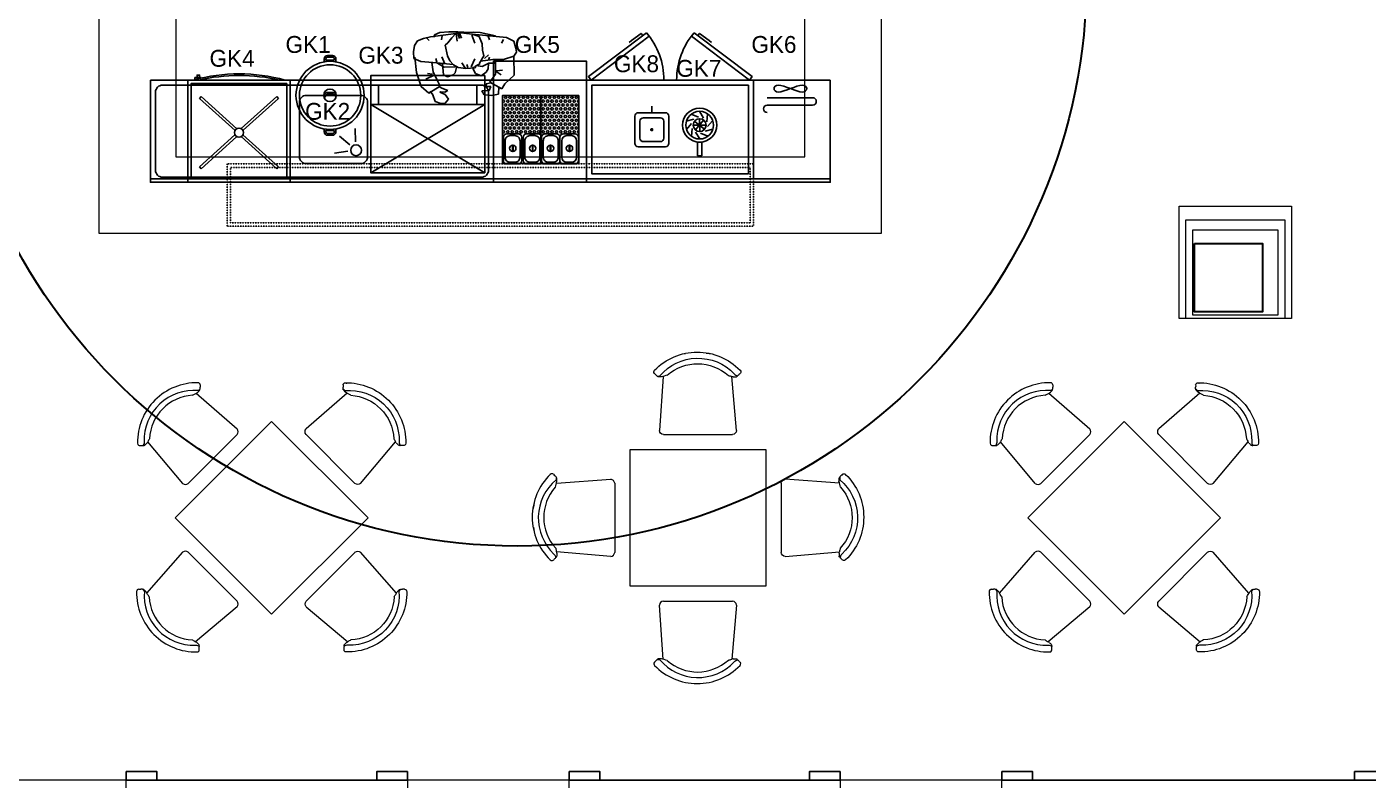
# Model space of a CAD drawing. Header units: millimetres. Extents: x 4346 to 24970, y -10214 to -5839.
# Drawn here: x 15386 to 16174, y -9342 to -8900 of the extents above; entities that cross this region are included whole.
import ezdxf

# ---------------------------------------------------------------- set-up
doc = ezdxf.new("R2010")
doc.units = ezdxf.units.MM
doc.set_wipeout_variables(frame=1)
doc.linetypes.add('DOT2', pattern=[0.125, 0, -0.125])
doc.layers.add('a_mermer', color=143, linetype='Continuous', lineweight=0, transparency=0.2)
for name, color, linetype, lineweight in [('Auto-Furniture', 32, 'Continuous', 0), ('Duvar', 7, 'Continuous', 30), ('KAPI', 23, 'Continuous', 18), ('Kolon', 6, 'Continuous', 35), ('Tefriş', 31, 'Continuous', 13), ('WL - ALÇIPAN KAPLAMA', 30, 'Continuous', 15)]:
    doc.layers.add(name, color=color, linetype=linetype, lineweight=lineweight)
for name, color, linetype in [('Gor_3', 251, 'Continuous'), ('mermer', 143, 'Continuous'), ('MUTFAKEKİPMAN', 1, 'Continuous'), ('S2000-002 Çizgi', 1, 'Continuous'), ('Ust_Dot', 8, 'DOT2')]:
    doc.layers.add(name, color=color, linetype=linetype)
doc.styles.add('TAKSİM', font='GOTHIC.TTF', dxfattribs={"height": 20})

# ---------------------------------------------------------------- blocks, each defined once
blk = doc.blocks.new('A$C412A0DE9')
at = {"ltscale": 10}
for points in [[(0, 267.51), (0, 222.51), (459.07, 222.51), (459.07, 267.51)], [(0, 142.51), (45, 142.51), (45, 90), (414.08, 89.99), (414.08, 142.51), (459.07, 142.51), (459.08, 0), (0, -0.01)]]:
    blk.add_wipeout(points, dxfattribs=at).translate(0, 0, 0).dxf.layer = 'Ust_Dot'
at = {"elevation": 0}
blk.add_lwpolyline([(0, 222.51), (0, 267.51), (459.07, 267.51), (459.07, 222.51)], close=True, dxfattribs=at)
for points in [[(459.07, 142.51), (459.08, 0), (0, 0), (0, 142.51), (45, 142.51), (45, 45), (414.08, 45), (414.08, 142.51), (459.07, 142.51)], [(414.08, 90), (45, 90)]]:
    blk.add_lwpolyline(points, dxfattribs=at)
blk = doc.blocks.new('ark panel')
at = {"layer": 'mermer', "elevation": 0}
for points in [[(-1111.5, -1006), (-1111.5, -1001), (-1129.5, -1001), (-1129.5, -1006)], [(-964.5, -1006), (-964.5, -1001), (-982.5, -1001), (-982.5, -1006)], [(-851.5, -1006), (-851.5, -1001), (-869.5, -1001), (-869.5, -1006)], [(-710.5, -1006), (-710.5, -1001), (-728.5, -1001), (-728.5, -1006)], [(-597.5, -1006), (-597.5, -1001), (-615.5, -1001), (-615.5, -1006)], [(-390.5, -1006), (-390.5, -1001), (-408.5, -1001), (-408.5, -1006)]]:
    blk.add_lwpolyline(points, dxfattribs=at)
at = {"layer": 'Ust_Dot', "elevation": 0}
blk.add_lwpolyline([(-1070.36, -680.75), (-1070.36, -644.25), (-761.29, -644.25), (-761.29, -680.75), (-1070.36, -680.75)], dxfattribs=at)
blk.add_lwpolyline([(-1068.36, -678.75), (-1068.36, -646.25), (-763.29, -646.25), (-763.29, -678.75)], close=True, dxfattribs=at)
blk = doc.blocks.new('HUMAN-TOP')
for p, q in [((-49552.7, -109), (-49603.5, -164.9)), ((-49444.4, -110.7), (-49552.7, -109)), ((-49461.3, -171.7), (-49441, -112.4)), ((-49441, -112.4), (-49419, -95.5)), ((-49419, -95.5), (-49395.2, -100.6)), ((-49395.2, -100.6), (-49352.9, -110.7)), ((-49352.9, -110.7), (-49332.6, -154.7)), ((-49332.6, -154.7), (-49313, -356.9)), ((-49664.5, -202.1), (-49673, -241.1)), ((-49622.2, -198.7), (-49664.5, -202.1)), ((-49603.5, -164.9), (-49634, -181.8)), ((-49634, -181.8), (-49593.4, -252.9)), ((-49593.4, -252.9), (-49547.6, -219.1)), ((-49531.7, -215.6), (-49551.3, -186.2)), ((-49547.6, -219.1), (-49476.5, -219.1)), ((-49526.8, -213.2), (-49524.3, -178.9)), ((-49483.3, -257.8), (-49481.8, -219.2)), ((-49476.5, -219.1), (-49463, -229.2)), ((-49470.1, -306.6), (-49461.3, -234.3)), ((-49461.3, -234.3), (-49461.3, -171.7)), ((-49342.9, -171.5), (-49365, -183.8)), ((-49323, -220), (-49302.8, -309.8)), ((-49673, -241.1), (-49667.9, -285.1)), ((-49667.9, -285.1), (-49644.2, -300.3)), ((-49644.2, -300.3), (-49642.5, -256.3)), ((-49642.5, -256.3), (-49618.8, -246.1)), ((-49618.8, -246.1), (-49618.8, -273.2)), ((-49618.8, -273.2), (-49603.5, -273.2)), ((-49603.5, -273.2), (-49598.4, -246.1)), ((-49598.4, -246.1), (-49597.8, -245.2)), ((-49536.4, -273.8), (-49556.6, -303)), ((-49556.6, -303), (-49543.1, -336.7)), ((-49516.2, -262.6), (-49536.4, -273.8)), ((-49484.7, -260.4), (-49516.2, -262.6)), ((-49504.5, -343.1), (-49485.5, -308.6)), ((-49501.9, -297.9), (-49483.3, -257.8)), ((-49497.2, -331.9), (-49501.9, -297.9)), ((-49485.5, -308.6), (-49482.1, -313.8)), ((-49482.1, -313.8), (-49438.9, -287.9)), ((-49465.5, -259.8), (-49448.3, -254.9)), ((-49455.7, -284.3), (-49433.6, -259.8)), ((-49438.9, -287.9), (-49406.1, -294.8)), ((-49406.1, -294.8), (-49369.9, -298.3)), ((-49369.9, -298.3), (-49326.8, -315.5)), ((-49323.3, -262.2), (-49345.4, -254.9)), ((-49302.8, -309.8), (-49300.5, -350.2)), ((-49543.1, -336.7), (-49518.4, -350.2)), ((-49518.4, -350.2), (-49504.9, -350.2)), ((-49514.8, -393.1), (-49509.7, -338)), ((-49507.9, -438), (-49514.8, -393.1)), ((-49509.7, -338), (-49497.6, -334.5)), ((-49507.2, -382.3), (-49490, -387.2)), ((-49504.7, -362.7), (-49458.1, -340.6)), ((-49318.4, -357.8), (-49365, -340.6)), ((-49326.8, -315.5), (-49313, -356.9)), ((-49313, -356.9), (-49304.3, -422.5)), ((-49300.5, -350.2), (-49302.8, -370.4)), ((-49302.8, -370.4), (-49298.3, -440)), ((-49552.1, -466.9), (-49563.3, -500.6)), ((-49538.6, -455.7), (-49552.1, -466.9)), ((-49500.4, -446.7), (-49538.6, -455.7)), ((-49514.5, -394.5), (-49480.2, -416.6)), ((-49492.4, -465.6), (-49507.9, -438)), ((-49503.4, -455.4), (-49506.5, -520.3)), ((-49470, -488), (-49492.4, -465.6)), ((-49481.6, -562.7), (-49489.8, -468.2)), ((-49311.1, -450.9), (-49352.7, -443.5)), ((-49308.6, -441.1), (-49338, -431.3)), ((-49306.2, -431.3), (-49335.6, -419)), ((-49309.5, -451.8), (-49333.7, -475.9)), ((-49309.5, -451.8), (-49327.5, -601.6)), ((-49304.3, -422.5), (-49309.5, -451.8)), ((-49298.3, -440), (-49298.3, -493.9)), ((-49717, -515.3), (-49720.4, -540.6)), ((-49720.4, -540.6), (-49706.8, -572.8)), ((-49693.3, -495), (-49717, -515.3)), ((-49666.2, -515.3), (-49693.3, -495)), ((-49652.6, -545.7), (-49666.2, -515.3)), ((-49617.1, -544), (-49659.4, -610)), ((-49642.5, -498.3), (-49652.6, -517)), ((-49652.6, -517), (-49650.9, -540.6)), ((-49650.9, -540.6), (-49652.6, -545.7)), ((-49628.9, -533.9), (-49642.5, -498.3)), ((-49620.4, -549.3), (-49628.9, -533.9)), ((-49586.6, -559.3), (-49617.1, -544)), ((-49563.3, -500.6), (-49552.1, -525.3)), ((-49552.1, -525.3), (-49507.2, -527.6)), ((-49507.2, -527.6), (-49489.2, -529.8)), ((-49506.5, -520.3), (-49477.1, -569.7)), ((-49487.6, -517), (-49445.9, -534.2)), ((-49440.6, -501.8), (-49470, -488)), ((-49376.8, -513.9), (-49440.6, -501.8)), ((-49363, -498.4), (-49376.8, -513.9)), ((-49333.7, -475.9), (-49363, -498.4)), ((-49320.9, -531.7), (-49345.4, -536.6)), ((-49302.8, -545.5), (-49316.2, -577)), ((-49298.3, -493.9), (-49302.8, -545.5)), ((-49706.8, -572.8), (-49667.9, -586.3)), ((-49667.9, -586.3), (-49647.6, -603.3)), ((-49659.4, -610), (-49620.5, -655.7)), ((-49534.1, -584.7), (-49586.6, -559.3)), ((-49553.7, -578.3), (-49575.8, -627.3)), ((-49546.4, -588.1), (-49543.9, -617.5)), ((-49478.2, -593.1), (-49534.1, -584.7)), ((-49473.1, -657.4), (-49481.6, -562.7)), ((-49477.8, -563.6), (-49455.7, -568.5)), ((-49335.6, -622.4), (-49350.3, -607.7)), ((-49327.5, -601.6), (-49337.7, -642.2)), ((-49316.2, -577), (-49329.7, -579.2)), ((-49620.5, -655.7), (-49537.5, -682.8)), ((-49537.5, -682.8), (-49447.7, -693)), ((-49456.2, -698.1), (-49473.1, -657.4)), ((-49415.6, -699.8), (-49456.2, -698.1)), ((-49378.3, -694.7), (-49415.6, -699.8)), ((-49351.2, -677.7), (-49378.3, -694.7)), ((-49337.7, -642.2), (-49351.2, -677.7))]:
    blk.add_line(p, q)
blk = doc.blocks.new('A$C1F992CD6')
at = {"layer": 'Gor_3', "xscale": -1, "rotation": 180}
blk.add_blockref('HUMAN-TOP', (49405.9, -388.9), dxfattribs=at)
blk = doc.blocks.new('A$C27340DC5')
at = {"layer": 'Auto-Furniture'}
for p, q in [((2.29, 47.31), (33.26, 44.6)), ((0, 5.45), (0, 45.02)), ((33.33, 5.31), (2.29, 3.17))]:
    blk.add_line(p, q, dxfattribs=at)
blk.add_lwpolyline([(33.45, 1.91, -0.057083), (33.56, 3.43, 0.448204), (34.77, 45.98, -0.186804), (33.64, 47.97, 13.325916)], format="xyb", dxfattribs=at)
for centre, radius, start, end in [((2.5, 44.81), 2.51, 94.79147, 175.21134), ((-54.09, 48.55), 87.21, 357.91909, 359.12847), ((34.12, 47.01), 1.03, 130.93283, 167.92718), ((31.47, 50.06), 3.01, 310.93283, 315.92323), ((93.39, -9.89), 83.17, 134.73726, 135.92323), ((35.88, 48.5), 1.24, 103.12207, 145.88562), ((35.88, 48.46), 1.28, 41.90462, 103.12207), ((13.18, 24.85), 34.03, 314.02534, 45.97424), ((34.52, 45.33), 1.46, 177.91909, 210.10551), ((20.9, 40.44), 13.04, 9.68214, 18.62), ((14.42, 25.03), 26.15, 318.36755, 42.30571), ((2.5, 5.66), 2.51, 184.78906, 265.20757), ((1033.29, -262.59), 1035.23, 164.86765, 165.05933), ((225.8, 8.38), 192.78, 181.20825, 181.75536), ((36.1, 3.86), 3.3, 204.87236, 233.57461), ((31.74, -2.05), 4.05, 35.76382, 53.57461), ((35.89, 1.35), 1.35, 230.22806, 314.00581)]:
    blk.add_arc(centre, radius, start, end, dxfattribs=at)
blk = doc.blocks.new('A$C2F3D7DD1')
at = {"ltscale": 10}
for points in [[(129.77, 176.79), (130.46, 175.16), (132.04, 174.36), (172.16, 172.96), (174.22, 173.63), (175.02, 175.2), (173.86, 206.85), (176.04, 206.8), (177.48, 207.91), (178.67, 209.26), (178.32, 210.54), (172.41, 214.52), (163.16, 220.78), (143.98, 221.34), (128.16, 212.3), (127.74, 211.4), (128.02, 210.45), (130.17, 208.41), (132.05, 208.3), (133.09, 208.53)], [(112.03, 166.17), (191.98, 163.37), (189.18, 83.42), (109.23, 86.22)], [(98.61, 103.96), (100.23, 104.65), (101.03, 106.23), (102.44, 146.35), (101.77, 148.41), (100.19, 149.21), (68.54, 148.05), (68.59, 150.23), (67.49, 151.67), (66.14, 152.86), (64.85, 152.51), (60.87, 146.6), (54.62, 137.35), (54.05, 118.17), (63.09, 102.35), (63.99, 101.93), (64.94, 102.21), (66.98, 104.36), (67.1, 106.24), (66.87, 107.28)], [(201.01, 100.38), (199.44, 101.18), (198.75, 102.8), (200.16, 142.93), (200.97, 144.93), (202.6, 145.62), (234.09, 142.25), (234.19, 144.43), (235.4, 145.78), (236.82, 146.89), (238.08, 146.44), (241.64, 140.27), (247.23, 130.6), (246.45, 111.43), (236.33, 96.28), (235.4, 95.92), (234.47, 96.27), (232.59, 98.55), (232.6, 100.44), (232.91, 101.46)], [(126.19, 74.38), (126.99, 75.96), (128.61, 76.64), (168.74, 75.24), (170.74, 74.42), (171.43, 72.8), (168.06, 41.31), (170.24, 41.2), (171.59, 40), (172.7, 38.57), (172.25, 37.31), (166.08, 33.76), (156.41, 28.16), (137.24, 28.94), (122.09, 39.07), (121.73, 40), (122.08, 40.92), (124.36, 42.81), (126.25, 42.79), (127.27, 42.49)]]:
    blk.add_wipeout(points, dxfattribs=at).dxf.layer = 'Ust_Dot'
at = {"layer": 'Auto-Furniture'}
blk.add_lwpolyline([(112.03, 166.17), (109.23, 86.22), (189.18, 83.42), (191.98, 163.37)], close=True, dxfattribs=at)
for p, xscale, yscale, zscale, rotation in [((126.45, 174.56), -1.025641025718875, 1.025641025718875, 1.025641025718876, 267.9937023275863), ((102.65, 152.37), 1.025641025316627, 1.025641025316627, 1.025641025316627, 177.9937023041627), ((200.37, 148.95), -1.025641025316627, 1.025641025316627, 1.025641025316628, 177.993702302999), ((123.02, 76.84), 1.025641025718876, 1.025641025718876, 1.025641025718876, 267.9937022807391)]:
    blk.add_blockref('A$C27340DC5', p, dxfattribs=dict(at, xscale=xscale, yscale=yscale, zscale=zscale, rotation=rotation))
blk = doc.blocks.new('A$C78D04F6B')
at = {"layer": 'MUTFAKEKİPMAN'}
for p, q in [((2, 143), (2, 0)), ((45.32, 132.67), (45.32, 106)), ((49.66, 106), (49.66, 132.67)), ((52.97, 126.56), (53.14, 127.7)), ((53.14, 125.1), (52.97, 126.56)), ((53.14, 127.7), (53.6, 128.52)), ((53.6, 128.52), (54.24, 129.01)), ((54.24, 129.01), (54.97, 129.17)), ((54.97, 129.17), (55.71, 129.01)), ((55.71, 129.01), (56.35, 128.52)), ((56.35, 128.52), (56.8, 127.7)), ((56.8, 127.7), (56.97, 126.56)), ((56.97, 126.56), (56.8, 125.1)), ((53.6, 123.4), (53.14, 125.1)), ((54.24, 121.54), (53.6, 123.4)), ((54.97, 119.59), (54.24, 121.54)), ((54.97, 119.59), (54.24, 117.64)), ((55.71, 121.54), (54.97, 119.59)), ((55.71, 117.64), (54.97, 119.59)), ((56.35, 123.4), (55.71, 121.54)), ((56.8, 125.1), (56.35, 123.4)), ((53.14, 114.07), (52.97, 112.62)), ((52.97, 112.62), (53.14, 111.47)), ((53.6, 115.78), (53.14, 114.07)), ((53.14, 111.47), (53.6, 110.66)), ((54.24, 117.64), (53.6, 115.78)), ((53.6, 110.66), (54.24, 110.17)), ((56.35, 115.78), (55.71, 117.64)), ((55.71, 110.17), (56.35, 110.66)), ((56.8, 114.07), (56.35, 115.78)), ((56.35, 110.66), (56.8, 111.47)), ((56.97, 112.62), (56.8, 114.07)), ((56.8, 111.47), (56.97, 112.62)), ((54.24, 110.17), (54.97, 110)), ((54.97, 110), (55.71, 110.17))]:
    blk.add_line(p, q, dxfattribs=at)
for points in [[(60, 143), (0, 143), (0, 0), (60, 0)], [(5, 95), (5, 3), (57, 3), (57, 95)], [(87.82, 63.04), (62.05, 97.15), (60, 95.6), (85.77, 61.49)], [(87.82, 35.2), (62.05, 1.09), (60, 2.64), (85.77, 36.75)]]:
    blk.add_lwpolyline(points, close=True, dxfattribs=at)
for points in [[(2, 98), (60, 98)], [(86.12, 65.28), (87.44, 66.28), (83.18, 71.91), (82.09, 73.36)], [(86.12, 32.96), (87.44, 31.96), (83.18, 26.33), (82.09, 24.89)]]:
    blk.add_lwpolyline(points, dxfattribs=at)
for centre, radius, start, end in [((47.49, 132.67), 2.17, 0, 180), ((43.15, 106), 2.17, 180, 0), ((60, 95.6), 42.75, 270, 310.50921), ((60, 2.64), 42.75, 49.49079, 90)]:
    blk.add_arc(centre, radius, start, end, dxfattribs=at)
blk = doc.blocks.new('A$C0D0247C1')
at = {"layer": 'MUTFAKEKİPMAN'}
for points in [[(2, 0), (18, 0, 0.414214), (20, 2), (20, 18, 0.414214), (18, 20), (2, 20, 0.414214), (0, 18), (0, 2, 0.414214)], [(5, 3), (15, 3, 0.414214), (17, 5), (17, 15, 0.414214), (15, 17), (5, 17, 0.414214), (3, 15), (3, 5, 0.414214)]]:
    blk.add_lwpolyline(points, format="xyb", close=True, dxfattribs=at)
at = {"layer": 'MUTFAKEKİPMAN', "const_width": 1}
blk.add_lwpolyline([(9.53, 10.08, 1), (10.53, 10.08, 1)], format="xyb", close=True, dxfattribs=at)
blk.add_lwpolyline([(20, 10), (23.95, 10)], dxfattribs=at)
blk = doc.blocks.new('A$C4AF1199D')
at = {"layer": 'MUTFAKEKİPMAN'}
for points in [[(5.4, 24.63), (5.79, 20.04)], [(10.19, 26.12), (7.81, 22.18)], [(14.95, 24.51), (10.7, 22.72)], [(2.4, 20.6), (5.42, 17.12)], [(6.25, 18), (13.75, 18)], [(12.59, 19.94), (7.13, 15.7)], [(7.66, 20.97), (12.41, 15.17)], [(10.18, 21.16), (10, 14.25)], [(17.85, 20.42), (13.36, 21.46)], [(14.79, 11.37), (14.4, 15.96)], [(17.79, 15.4), (14.77, 18.88)], [(2.34, 15.58), (6.83, 14.54)], [(5.24, 11.49), (9.49, 13.28)], [(10, 9.88), (12.38, 13.82)]]:
    blk.add_lwpolyline(points, dxfattribs=at)
blk.add_lwpolyline([(8.75, 0), (11.25, 0), (11.25, 8), (8.75, 8)], close=True, dxfattribs=at)
for radius in [10, 8.12, 3.75]:
    blk.add_circle((10, 18), radius, dxfattribs=at)
blk = doc.blocks.new('A$C59C6404F')
at = {"layer": 'MUTFAKEKİPMAN'}
for points in [[(138.39, 214.32), (78.39, 214.32), (78.39, 154.32), (138.39, 154.32)], [(85.22, 215.77), (83.76, 215.77), (83.76, 217.23), (85.22, 217.23)], [(136.39, 212.32), (80.39, 212.32), (80.39, 156.32), (136.39, 156.32)]]:
    blk.add_lwpolyline(points, close=True, dxfattribs=at)
for points in [[(82.54, 214.67), (82.54, 215.77), (86.18, 215.77)], [(86.18, 214.8), (86.18, 214.32), (82.54, 214.32)], [(86.27, 204.61), (85.23, 203.57)], [(106.05, 184.75), (85.23, 203.57)], [(107.09, 185.79), (86.27, 204.61)], [(109.76, 185.86), (130.51, 204.61)], [(110.8, 184.82), (131.55, 203.57)], [(130.51, 204.61), (131.55, 203.57)], [(105.98, 182.08), (85.23, 163.33)], [(130.51, 162.29), (109.69, 181.11)], [(131.55, 163.33), (110.73, 182.16)], [(107.02, 181.04), (86.27, 162.29)], [(86.27, 162.29), (85.23, 163.33)], [(131.55, 163.33), (130.51, 162.29)]]:
    blk.add_lwpolyline(points, dxfattribs=at)
blk.add_circle((108.39, 183.45), 2.67, dxfattribs=at)
for centre, radius, start, end in [((108.49, 117.37), 100.61, 74.49408, 105.50592), ((108.49, 108.49), 108.49, 77.28187, 102.71813)]:
    blk.add_arc(centre, radius, start, end, dxfattribs=at)
blk = doc.blocks.new('A$C72054625')
at = {"layer": 'MUTFAKEKİPMAN'}
for points in [[(0, 57), (66.92, 16.91)], [(0, 16.91), (66.92, 57)], [(0, 16.91), (66.92, 16.91)]]:
    blk.add_lwpolyline(points, dxfattribs=at)
for points in [[(0, 0), (66.92, 0), (66.92, 57), (0, 57)], [(4.59, 5.64), (62.33, 5.64), (62.33, 16.91), (4.59, 16.91)]]:
    blk.add_lwpolyline(points, close=True, dxfattribs=at)
blk = doc.blocks.new('A$C29DC7081')
at = {"layer": 'S2000-002 Çizgi'}
for points in [[(23.38, 16.35), (21.71, 17.74), (21.71, 22.31), (23.12, 23.65)], [(24.79, 16.6), (22.71, 18.21), (22.71, 21.88), (24.13, 23.6)]]:
    blk.add_lwpolyline(points, dxfattribs=at)
for points in [[(3.74, 23.45), (2, 23.45, 0.414214), (0, 21.45), (0, 18.55, 0.414214), (2, 16.55), (3.74, 16.55)], [(43.14, 23.45), (44.87, 23.45, -0.414214), (46.87, 21.45), (46.87, 18.55, -0.414214), (44.87, 16.55), (43.14, 16.55)]]:
    blk.add_lwpolyline(points, format="xyb", dxfattribs=at)
for points in [[(2.83, 22.45), (2, 22.45, 0.414214), (1, 21.45), (1, 18.55, 0.414214), (2, 17.55), (2.83, 17.55)], [(44.05, 22.45), (44.87, 22.45, -0.414214), (45.87, 21.45), (45.87, 18.55, -0.414214), (44.87, 17.55), (44.05, 17.55)]]:
    blk.add_lwpolyline(points, format="xyb", close=True, dxfattribs=at)
for radius in [20, 18, 3.66]:
    blk.add_circle((23.44, 20), radius, dxfattribs=at)

msp = doc.modelspace()

# ---------------------------------------------------------------- hatches: boundary and pattern name
at = {"layer": 'Duvar'}
h = msp.add_hatch(color=256, dxfattribs=at)
h.dxf.hatch_style = 1
h.paths.add_polyline_path([(11668.18, -10136.77), (17499.18, -10136.77), (17499.18, -6058.85), (11668.18, -6058.85)], flags=16)
h.paths.add_polyline_path([(11590.62, -10214.33), (17576.74, -10214.33), (17576.74, -5981.29), (11590.62, -5981.29)])
at = {"layer": 'Duvar', "true_color": 0x636466}
h = msp.add_hatch(color=251, dxfattribs=at)
h.dxf.hatch_style = 1
h.paths.add_polyline_path([(11719.89, -10085.06), (17447.47, -10085.06), (17447.47, -6110.56), (11719.89, -6110.56)], flags=16)
h.paths.add_polyline_path([(11668.18, -10136.77), (17499.18, -10136.77), (17499.18, -6058.85), (11668.18, -6058.85)])
at = {"layer": 'Duvar'}
h = msp.add_hatch(color=256, dxfattribs=at)
h.dxf.hatch_style = 1
h.paths.add_polyline_path([(11750.06, -10054.89), (17417.3, -10054.89), (17417.3, -6140.73), (11750.06, -6140.73)], flags=16)
h.paths.add_polyline_path([(11719.89, -10085.06), (17447.47, -10085.06), (17447.47, -6110.56), (11719.89, -6110.56)])

# ---------------------------------------------------------------- linework, layer by layer
at = {"layer": 'a_mermer'}
msp.add_lwpolyline([(14635.72, -7705.78), (16662.72, -7705.78), (16662.72, -9341.78), (14635.72, -9341.78)], close=True, dxfattribs=at)
msp.add_lwpolyline([(14635.72, -7705.78), (16662.72, -7705.78), (16662.72, -9341.78), (14635.72, -9341.78)], close=True, dxfattribs=at)
at = {"layer": 'Kolon', "lineweight": 30}
msp.add_lwpolyline([(16071.72, -9026.78), (16111.72, -9026.78), (16111.72, -9066.78), (16071.72, -9066.78), (16071.72, -9026.78)], dxfattribs=at)
at = {"layer": 'WL - ALÇIPAN KAPLAMA'}
for points in [[(16128.72, -9070.78), (16062.72, -9070.78), (16062.72, -9004.78), (16128.72, -9004.78)], [(16124.72, -9070.78), (16066.72, -9070.78), (16066.72, -9012.78), (16124.72, -9012.78)], [(16120.72, -9068.78), (16070.72, -9068.78), (16070.72, -9018.78), (16120.72, -9018.78)], [(15609.72, -9419.78), (15444.72, -9419.78), (15444.72, -9341.78), (15609.72, -9341.78)], [(15863.72, -9419.78), (15704.72, -9419.78), (15704.72, -9341.78), (15863.72, -9341.78)], [(16183.72, -9419.78), (15958.72, -9419.78), (15958.72, -9341.78), (16183.72, -9341.78)]]:
    msp.add_lwpolyline(points, close=True, dxfattribs=at)

# ---------------------------------------------------------------- next in the draw order: block references
at = {"layer": 'Tefriş'}
msp.add_blockref('A$C412A0DE9', (15428.85, -9020.78, 0), dxfattribs=at)

# ---------------------------------------------------------------- next in the draw order: hatches: boundary and pattern name
at = {"layer": 'MUTFAKEKİPMAN'}
h = msp.add_hatch(dxfattribs=at)
h.set_pattern_fill('HEX', color=256, scale=6, angle=90)
h.set_pattern_definition([(90, (10554.977, -7060.2819), (-1.2990381, 5e-14), [0.75, -1.5]), (210, (10554.977, -7060.2819), (0.64951905, -1.125), [0.75, -1.5]), (150, (10554.977, -7059.5319), (-0.64951905, -1.125), [0.75, -1.5])])
h.paths.add_polyline_path([(15698.24, -8939.77), (15698.24, -8962.2), (15710.26, -8962.2), (15710.26, -8939.77)])
h.paths.add_polyline_path([(15698, -8962.2), (15698, -8939.77), (15665.64, -8939.77), (15665.64, -8962.2)])

# ---------------------------------------------------------------- next in the draw order: linework, layer by layer
for p, q in [((15687.95, -8939.77), (15687.95, -8979.77)), ((15579.3, -8967.06), (15579.11, -8959.17)), ((15575.9, -8968.72), (15569.8, -8963.71)), ((15575.9, -8968.72), (15569.8, -8963.71)), ((15699.28, -8964.41), (15699.28, -8978.01)), ((15700.28, -8966.41), (15700.28, -8976.01)), ((15708.08, -8962.41), (15701.28, -8962.41)), ((15706.08, -8963.41), (15703.28, -8963.41)), ((15709.08, -8976.01), (15709.08, -8966.41)), ((15710.08, -8978.01), (15710.08, -8964.41)), ((15574.67, -8972.53), (15566.85, -8973.64)), ((15574.67, -8972.53), (15566.85, -8973.64)), ((15705.02, -8968.99), (15704.66, -8968.99)), ((15704.66, -8968.99), (15704.66, -8972.67)), ((15704.66, -8972.67), (15705.02, -8972.67)), ((15705.02, -8972.67), (15705.02, -8968.99)), ((15701.28, -8980.01), (15708.08, -8980.01)), ((15703.28, -8979.01), (15706.08, -8979.01))]:
    msp.add_line(p, q, dxfattribs=at)
for points in [[(15660.31, -8930.78), (15714.93, -8930.78), (15714.93, -8919.68), (15660.31, -8919.68)], [(15458.86, -8930.78), (15660.31, -8930.78), (15660.31, -8990.78), (15458.86, -8990.78)], [(15458.86, -8930.78), (15660.31, -8930.78), (15660.31, -8990.78), (15458.86, -8990.78)], [(15660.31, -8930.78), (15714.93, -8930.78), (15714.93, -8990.78), (15660.31, -8990.78)], [(15710.26, -8939.77), (15710.26, -8979.77), (15665.64, -8979.77), (15665.64, -8939.77)], [(15671.79, -8972.67), (15671.79, -8968.99), (15671.42, -8968.99), (15671.42, -8972.67)], [(15683.42, -8972.67), (15683.42, -8968.99), (15683.06, -8968.99), (15683.06, -8972.67)], [(15693.53, -8972.67), (15693.53, -8968.99), (15693.9, -8968.99), (15693.9, -8972.67)], [(15458.86, -8988.78), (15660.31, -8988.78), (15660.31, -8990.78), (15458.86, -8990.78)], [(15458.86, -8988.78), (15660.31, -8988.78), (15660.31, -8990.78), (15458.86, -8990.78)], [(15660.31, -8988.78), (15714.93, -8988.78), (15714.93, -8990.78), (15660.31, -8990.78)], [(15660.31, -8988.78), (15714.93, -8988.78), (15714.93, -8990.78), (15660.31, -8990.78)]]:
    msp.add_lwpolyline(points, close=True, dxfattribs=at)
for points in [[(15465.86, -8933.78), (15653.31, -8933.78, -0.414214), (15657.31, -8937.78), (15657.31, -8983.78, -0.414214), (15653.31, -8987.78), (15465.86, -8987.78, -0.414214), (15461.86, -8983.78), (15461.86, -8937.78, -0.414214)], [(15465.86, -8933.78), (15653.31, -8933.78, -0.414214), (15657.31, -8937.78), (15657.31, -8983.78, -0.414214), (15653.31, -8987.78), (15465.86, -8987.78, -0.414214), (15461.86, -8983.78), (15461.86, -8937.78, -0.414214)], [(15582.32, -8939.77), (15550.32, -8939.77, 0.414214), (15546.32, -8943.77), (15546.32, -8975.77, 0.414214), (15550.32, -8979.77), (15582.32, -8979.77, 0.414214), (15586.32, -8975.77), (15586.32, -8943.77, 0.414214)], [(15582.32, -8939.77), (15550.32, -8939.77, 0.414214), (15546.32, -8943.77), (15546.32, -8975.77, 0.414214), (15550.32, -8979.77), (15582.32, -8979.77, 0.414214), (15586.32, -8975.77), (15586.32, -8943.77, 0.414214)], [(15676.85, -8978.01), (15676.85, -8964.41, 0.414214), (15674.85, -8962.41), (15668.05, -8962.41, 0.414214), (15666.05, -8964.41), (15666.05, -8978.01, 0.414214), (15668.05, -8980.01), (15674.85, -8980.01, 0.414214)], [(15675.85, -8976.01), (15675.85, -8966.41, 0.414214), (15672.85, -8963.41), (15670.05, -8963.41, 0.414214), (15667.05, -8966.41), (15667.05, -8976.01, 0.414214), (15670.05, -8979.01), (15672.85, -8979.01, 0.414214)], [(15688.48, -8978.01), (15688.48, -8964.41, 0.414214), (15686.48, -8962.41), (15679.68, -8962.41, 0.414214), (15677.68, -8964.41), (15677.68, -8978.01, 0.414214), (15679.68, -8980.01), (15686.48, -8980.01, 0.414214)], [(15687.48, -8976.01), (15687.48, -8966.41, 0.414214), (15684.48, -8963.41), (15681.68, -8963.41, 0.414214), (15678.68, -8966.41), (15678.68, -8976.01, 0.414214), (15681.68, -8979.01), (15684.48, -8979.01, 0.414214)], [(15688.48, -8978.01), (15688.48, -8964.41, -0.414214), (15690.48, -8962.41), (15697.28, -8962.41, -0.414214), (15699.28, -8964.41), (15699.28, -8978.01, -0.414214), (15697.28, -8980.01), (15690.48, -8980.01, -0.414214)], [(15689.48, -8976.01), (15689.48, -8966.41, -0.414214), (15692.48, -8963.41), (15695.28, -8963.41, -0.414214), (15698.28, -8966.41), (15698.28, -8976.01, -0.414214), (15695.28, -8979.01), (15692.48, -8979.01, -0.414214)]]:
    msp.add_lwpolyline(points, format="xyb", close=True, dxfattribs=at)
for centre, radius in [((15579.61, -8972.02), 3.19), ((15579.61, -8972.02), 3.19), ((15671.59, -8970.83), 1.87), ((15683.23, -8970.83), 1.87), ((15693.73, -8970.83), 1.87), ((15704.83, -8970.83), 1.87)]:
    msp.add_circle(centre, radius, dxfattribs=at)
for centre, radius, start, end in [((15701.28, -8964.41), 2, 90, 180), ((15703.28, -8966.41), 3, 90, 180), ((15706.08, -8966.41), 3, 0, 90), ((15708.08, -8964.41), 2, 0, 90), ((15703.28, -8976.01), 3, 180, 270), ((15706.08, -8976.01), 3, 270, 0), ((15701.28, -8978.01), 2, 180, 270), ((15708.08, -8978.01), 2, 270, 0)]:
    msp.add_arc(centre, radius, start, end, dxfattribs=at)

# ---------------------------------------------------------------- next in the draw order: block references
at = {"xscale": 0.1, "yscale": 0.1, "zscale": 0.1, "rotation": 90}
msp.add_blockref('A$C1F992CD6', (15644.46, -8913.17), dxfattribs=at)
at = {"layer": 'KAPI'}
msp.add_blockref('A$C59C6404F', (15402.47, -9145.1), dxfattribs=at)
at = {"layer": 'MUTFAKEKİPMAN', "xscale": -1}
for name, p, rotation in [('A$C78D04F6B', (15714.93, -8990.78), 269.9999999999977), ('A$C4AF1199D', (15791.29, -8975.24), 359.9999999999977)]:
    msp.add_blockref(name, p, dxfattribs=dict(at, rotation=rotation))
at = {"layer": 'MUTFAKEKİPMAN'}
for name, p, rotation in [('A$C72054625', (15655.08, -8928.16), 180), ('A$C0D0247C1', (15763.23, -8969.93), 89.99999999999774)]:
    msp.add_blockref(name, p, dxfattribs=dict(at, rotation=rotation))
at = {"layer": 'S2000-002 Çizgi', "rotation": 270}
msp.add_blockref('A$C29DC7081', (15544.32, -8916.33), dxfattribs=at)
at = {"layer": 'Ust_Dot'}
msp.add_blockref('ark panel', (16574.22, -8335.78, 0), dxfattribs=at)

# ---------------------------------------------------------------- next in the draw order: texts
at = {"style": 'TAKSİM'}
for s, p in [('GK1', (15538.17, -8914.81)), ('GK5', (15672.74, -8914.81)), ('GK6', (15811.64, -8914.81)), ('GK4', (15493.55, -8922.95)), ('GK3', (15580.94, -8921.13)), ('GK8', (15730.95, -8926.15)), ('GK7', (15767.56, -8928.85)), ('GK2', (15549.65, -8954.09))]:
    msp.add_text(s, height=9.9, dxfattribs=at).set_placement(p)

# ---------------------------------------------------------------- next in the draw order: block references
at = {"layer": 'a_mermer', "xscale": -1, "rotation": 42.99370230416262}
for p in [(15725.29, -9176.36), (16225.79, -9176.36)]:
    msp.add_blockref('A$C2F3D7DD1', p, dxfattribs=at)
at = {"layer": 'a_mermer', "rotation": 2.006297695837306}
msp.add_blockref('A$C2F3D7DD1', (15634.14, -9317.77), dxfattribs=at)

# ---------------------------------------------------------------- next in the draw order: linework, layer by layer
at = {"layer": 'Duvar'}
msp.add_circle((15674.06, -8869.94), 334.4, dxfattribs=at)

doc.saveas('drawing.dxf')
